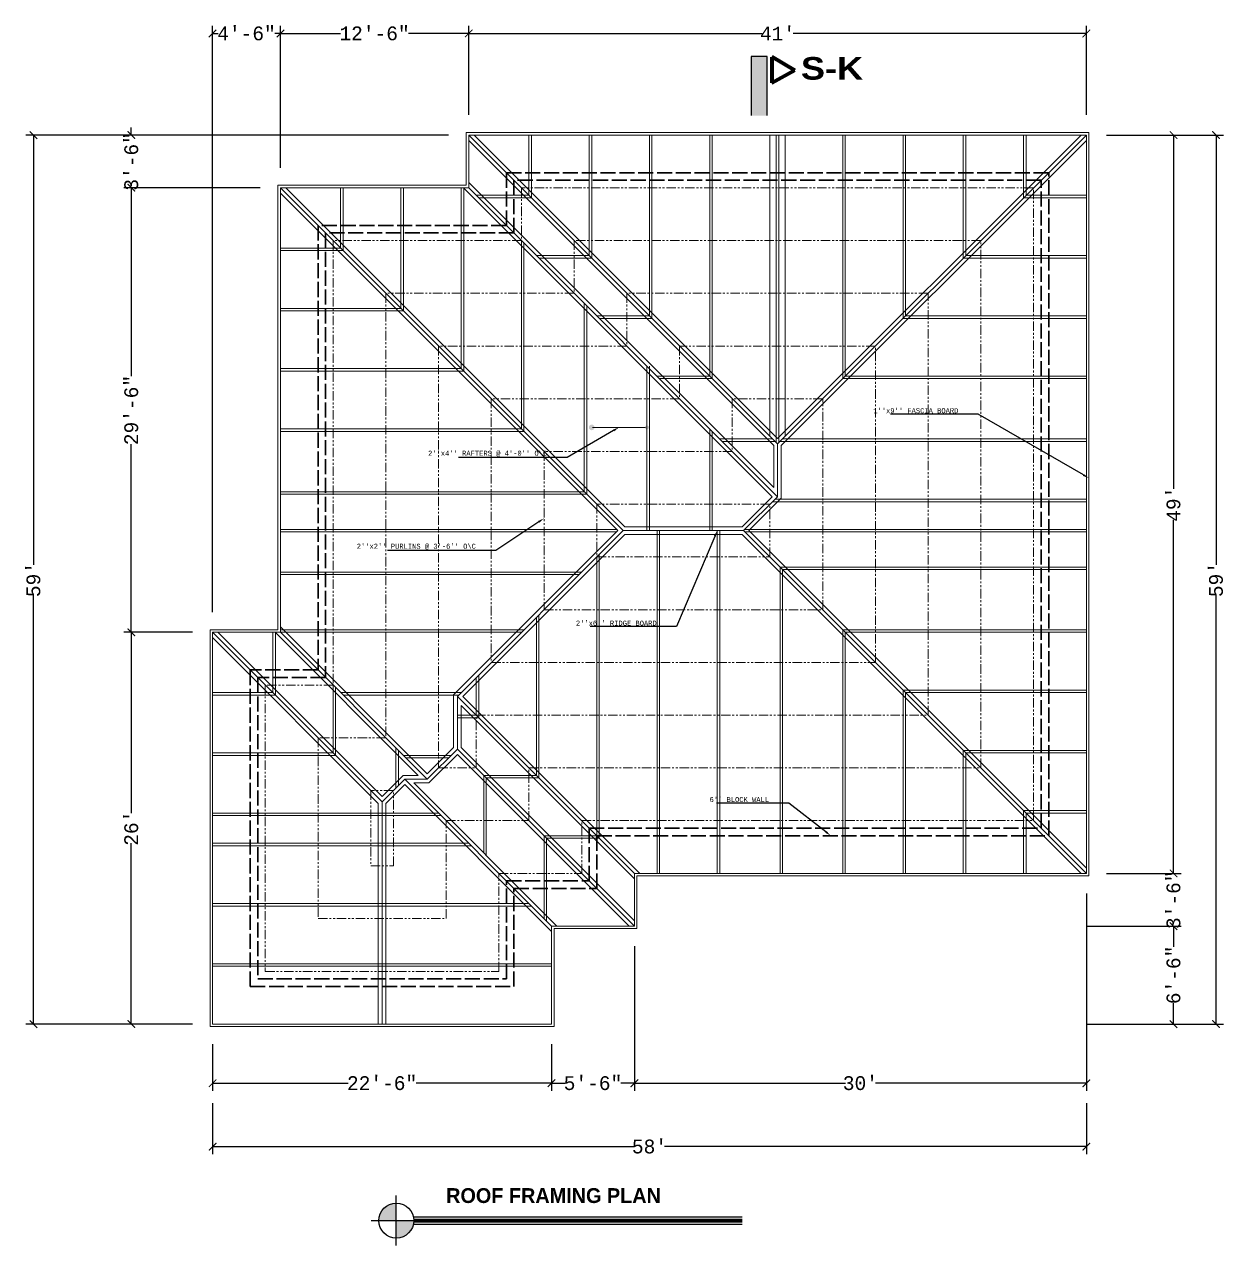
# Model space of a CAD drawing. Header units: inches. Extents: x 8351 to 42256, y 21052 to 33437.
# Drawn here: x 21963 to 22919, y 23666 to 24639 of the extents above; entities that cross this region are included whole.
import ezdxf
from ezdxf import colors
from ezdxf.entities.mleader import LeaderData, LeaderLine
from ezdxf.math import Vec2, Vec3

# ---------------------------------------------------------------- set-up
doc = ezdxf.new("R2010")
doc.units = ezdxf.units.IN
doc.header["$MEASUREMENT"] = 0
doc.linetypes.add('ACAD_ISO02W100', pattern=[15, 12, -3])
doc.linetypes.add('PHANTOM2', pattern=[1.25, 0.625, -0.125, 0.125, -0.125, 0.125, -0.125])
doc.layers.add('A-CLUM-DIM', color=250, linetype='Continuous')
for name, color, linetype, lineweight in [('A-DIM', 7, 'Continuous', 25), ('A-PURLINS', 17, 'PHANTOM2', 9), ('A-RAFTERS', 8, 'Continuous', 9), ('A-ROOF-PATT', 7, 'Continuous', 9), ('A-TEXT', 7, 'Continuous', 25)]:
    doc.layers.add(name, color=color, linetype=linetype, lineweight=lineweight)
doc.styles.add('GENERATED_STYLE_2', font='')
doc.styles.get("Standard").update_dxf_attribs({"font": 'consolab.ttf', "height": 11})
doc.styles.get('GENERATED_STYLE_2').set_extended_font_data('Papyrus', bold=True)
doc.dimstyles.get("Standard").update_dxf_attribs({"dimtxt": 11, "dimasz": 6, "dimexe": 6, "dimexo": 16, "dimgap": 0.09, "dimtad": 0, "dimdec": 0, "dimzin": 0, "dimdsep": 46, "dimlunit": 4, "dimtxsty": 'Standard', "dimblk": 'ARCHTICK', "dimcen": 0.09, "dimclrd": 256, "dimclre": 256, "dimclrt": 256, "dimadec": 0, "dimazin": 0, "dimtfac": 1, "dimtdec": 0, "dimtix": 1, "dimtofl": 0, "dimtmove": 0, "dimatfit": 2, "dimldrblk": 'ARCHTICK', "dimfxl": 1, "dimtolj": 1, "dimtzin": 0, "dimlwd": -1, "dimlwe": -1, "dimarcsym": 0})

# ---------------------------------------------------------------- blocks, each defined once
blk = doc.blocks.new('_ArchTick')
at = {"color": 0, "linetype": 'ByBlock', "const_width": 0.15}
blk.add_lwpolyline([(-0.5, -0.5), (0.5, 0.5)], dxfattribs=at)
blk = doc.blocks.new('*D702')
at = {"layer": 'A-DIM', "transparency": 16777216}
for p, q in [((22113.4, 23826.43), (22113.4, 23789.33)), ((22383.4, 23826.43), (22383.4, 23789.33)), ((22113.4, 23795.33), (22221.36, 23795.33)), ((22383.4, 23795.33), (22275.45, 23795.33))]:
    blk.add_line(p, q, dxfattribs=at)
at = {"layer": 'Defpoints', "color": 0, "transparency": 16777216}
for p in [(22113.4, 23842.43), (22383.4, 23842.43), (22383.4, 23795.33)]:
    blk.add_point(p, dxfattribs=at)
at = {"layer": 'A-DIM', "transparency": 16777216, "xscale": 6, "yscale": 6, "zscale": 6, "rotation": 180}
blk.add_blockref('_ArchTick', (22113.4, 23795.33), dxfattribs=at)
at = {"layer": 'A-DIM', "transparency": 16777216, "xscale": 6, "yscale": 6, "zscale": 6}
blk.add_blockref('_ArchTick', (22383.4, 23795.33), dxfattribs=at)
at = {"layer": 'A-DIM', "transparency": 16777216, "insert": (22248.4, 23795.33), "char_height": 11, "attachment_point": 5}
blk.add_mtext('\\A1;22\'-6"', dxfattribs=at)
blk = doc.blocks.new('*D703')
at = {"layer": 'A-DIM', "transparency": 16777216}
for p, q in [((22449.4, 23904.43), (22449.4, 23789.33)), ((22383.4, 23826.43), (22383.4, 23789.33)), ((22383.4, 23795.33), (22394.23, 23795.33)), ((22449.4, 23795.33), (22438.57, 23795.33))]:
    blk.add_line(p, q, dxfattribs=at)
at = {"layer": 'Defpoints', "color": 0, "transparency": 16777216}
for p in [(22449.4, 23920.43), (22383.4, 23842.43), (22449.4, 23795.33)]:
    blk.add_point(p, dxfattribs=at)
at = {"layer": 'A-DIM', "transparency": 16777216, "xscale": 6, "yscale": 6, "zscale": 6, "rotation": 180}
blk.add_blockref('_ArchTick', (22383.4, 23795.33), dxfattribs=at)
at = {"layer": 'A-DIM', "transparency": 16777216, "xscale": 6, "yscale": 6, "zscale": 6}
blk.add_blockref('_ArchTick', (22449.4, 23795.33), dxfattribs=at)
at = {"layer": 'A-DIM', "transparency": 16777216, "insert": (22416.4, 23795.33), "char_height": 11, "attachment_point": 5}
blk.add_mtext('\\A1;5\'-6"', dxfattribs=at)
blk = doc.blocks.new('*D706')
at = {"layer": 'A-DIM', "transparency": 16777216}
for p, q in [((22317.4, 24566.43), (22317.4, 24637.31)), ((22809.4, 24566.43), (22809.4, 24637.31)), ((22317.4, 24631.31), (22551.06, 24631.31)), ((22809.4, 24631.31), (22575.75, 24631.31))]:
    blk.add_line(p, q, dxfattribs=at)
at = {"layer": 'Defpoints', "color": 0, "transparency": 16777216}
for p in [(22317.4, 24631.31), (22317.4, 24550.43), (22809.4, 24550.43)]:
    blk.add_point(p, dxfattribs=at)
at = {"layer": 'A-DIM', "transparency": 16777216, "xscale": 6, "yscale": 6, "zscale": 6, "rotation": 180}
blk.add_blockref('_ArchTick', (22317.4, 24631.31), dxfattribs=at)
at = {"layer": 'A-DIM', "transparency": 16777216, "xscale": 6, "yscale": 6, "zscale": 6}
blk.add_blockref('_ArchTick', (22809.4, 24631.31), dxfattribs=at)
at = {"layer": 'A-DIM', "transparency": 16777216, "insert": (22563.4, 24631.31), "char_height": 11, "attachment_point": 5}
blk.add_mtext("\\A1;41'", dxfattribs=at)
blk = doc.blocks.new('*D707')
at = {"layer": 'A-DIM', "transparency": 16777216}
for p, q in [((22167.4, 24524.43), (22167.4, 24637.31)), ((22317.4, 24566.43), (22317.4, 24637.31)), ((22167.4, 24631.31), (22215.32, 24631.31)), ((22317.4, 24631.31), (22269.49, 24631.31))]:
    blk.add_line(p, q, dxfattribs=at)
at = {"layer": 'Defpoints', "color": 0, "transparency": 16777216}
for p in [(22167.4, 24631.31), (22317.4, 24550.43), (22167.4, 24508.43)]:
    blk.add_point(p, dxfattribs=at)
at = {"layer": 'A-DIM', "transparency": 16777216, "xscale": 6, "yscale": 6, "zscale": 6, "rotation": 180}
blk.add_blockref('_ArchTick', (22167.4, 24631.31), dxfattribs=at)
at = {"layer": 'A-DIM', "transparency": 16777216, "xscale": 6, "yscale": 6, "zscale": 6}
blk.add_blockref('_ArchTick', (22317.4, 24631.31), dxfattribs=at)
at = {"layer": 'A-DIM', "transparency": 16777216, "insert": (22242.4, 24631.31), "char_height": 11, "attachment_point": 5}
blk.add_mtext('\\A1;12\'-6"', dxfattribs=at)
blk = doc.blocks.new('*D708')
at = {"layer": 'A-DIM', "transparency": 16777216}
for p, q in [((22113.4, 24170.43), (22113.4, 24637.31)), ((22167.4, 24524.43), (22167.4, 24637.31)), ((22113.4, 24631.31), (22117.74, 24631.31)), ((22167.4, 24631.31), (22163.07, 24631.31))]:
    blk.add_line(p, q, dxfattribs=at)
at = {"layer": 'Defpoints', "color": 0, "transparency": 16777216}
for p in [(22113.4, 24631.31), (22167.4, 24508.43), (22113.4, 24154.43)]:
    blk.add_point(p, dxfattribs=at)
at = {"layer": 'A-DIM', "transparency": 16777216, "xscale": 6, "yscale": 6, "zscale": 6, "rotation": 180}
blk.add_blockref('_ArchTick', (22113.4, 24631.31), dxfattribs=at)
at = {"layer": 'A-DIM', "transparency": 16777216, "xscale": 6, "yscale": 6, "zscale": 6}
blk.add_blockref('_ArchTick', (22167.4, 24631.31), dxfattribs=at)
at = {"layer": 'A-DIM', "transparency": 16777216, "insert": (22140.4, 24631.31), "char_height": 11, "attachment_point": 5}
blk.add_mtext('\\A1;4\'-6"', dxfattribs=at)
blk = doc.blocks.new('*D713')
at = {"layer": 'A-DIM', "transparency": 16777216}
for p, q in [((22301.4, 24550.43), (21964.72, 24550.43)), ((21970.72, 24550.43), (21970.72, 24208.28)), ((21970.72, 23842.43), (21970.72, 24184.57)), ((22097.4, 23842.43), (21964.72, 23842.43))]:
    blk.add_line(p, q, dxfattribs=at)
at = {"layer": 'Defpoints', "color": 0, "transparency": 16777216}
for p in [(21970.72, 24550.43), (22317.4, 24550.43), (22113.4, 23842.43)]:
    blk.add_point(p, dxfattribs=at)
at = {"layer": 'A-DIM', "transparency": 16777216, "xscale": 6, "yscale": 6, "zscale": 6}
for p, rotation in [((21970.72, 24550.43), 90), ((21970.72, 23842.43), 270)]:
    blk.add_blockref('_ArchTick', p, dxfattribs=dict(at, rotation=rotation))
at = {"layer": 'A-DIM', "transparency": 16777216, "insert": (21970.72, 24196.43), "char_height": 11, "attachment_point": 5, "rotation": 90}
blk.add_mtext("\\A1;59'", dxfattribs=at)
blk = doc.blocks.new('*D714')
at = {"layer": 'A-DIM', "transparency": 16777216}
for p, q in [((22097.4, 24154.43), (22042.66, 24154.43)), ((22048.66, 24154.43), (22048.66, 24010.42)), ((22048.66, 23842.43), (22048.66, 23986.43)), ((22097.4, 23842.43), (22042.66, 23842.43))]:
    blk.add_line(p, q, dxfattribs=at)
at = {"layer": 'Defpoints', "color": 0, "transparency": 16777216}
for p in [(22048.66, 24154.43), (22113.4, 24154.43), (22113.4, 23842.43)]:
    blk.add_point(p, dxfattribs=at)
at = {"layer": 'A-DIM', "transparency": 16777216, "xscale": 6, "yscale": 6, "zscale": 6}
for p, rotation in [((22048.66, 24154.43), 90), ((22048.66, 23842.43), 270)]:
    blk.add_blockref('_ArchTick', p, dxfattribs=dict(at, rotation=rotation))
at = {"layer": 'A-DIM', "transparency": 16777216, "insert": (22048.66, 23998.43), "char_height": 11, "attachment_point": 5, "rotation": 90}
blk.add_mtext("\\A1;26'", dxfattribs=at)
blk = doc.blocks.new('*D715')
at = {"layer": 'A-DIM', "transparency": 16777216}
for p, q in [((22151.4, 24508.43), (22042.66, 24508.43)), ((22048.66, 24508.43), (22048.66, 24358.48)), ((22048.66, 24154.43), (22048.66, 24304.38)), ((22097.4, 24154.43), (22042.66, 24154.43))]:
    blk.add_line(p, q, dxfattribs=at)
at = {"layer": 'Defpoints', "color": 0, "transparency": 16777216}
for p in [(22048.66, 24508.43), (22167.4, 24508.43), (22113.4, 24154.43)]:
    blk.add_point(p, dxfattribs=at)
at = {"layer": 'A-DIM', "transparency": 16777216, "xscale": 6, "yscale": 6, "zscale": 6}
for p, rotation in [((22048.66, 24508.43), 90), ((22048.66, 24154.43), 270)]:
    blk.add_blockref('_ArchTick', p, dxfattribs=dict(at, rotation=rotation))
at = {"layer": 'A-DIM', "transparency": 16777216, "insert": (22048.66, 24331.43), "char_height": 11, "attachment_point": 5, "rotation": 90}
blk.add_mtext('\\A1;29\'-6"', dxfattribs=at)
blk = doc.blocks.new('*D716')
at = {"layer": 'A-DIM', "transparency": 16777216}
for p, q in [((22048.66, 24550.43), (22048.66, 24556.43)), ((22301.4, 24550.43), (22042.66, 24550.43)), ((22151.4, 24508.43), (22042.66, 24508.43)), ((22048.66, 24508.43), (22048.66, 24502.43))]:
    blk.add_line(p, q, dxfattribs=at)
at = {"layer": 'Defpoints', "color": 0, "transparency": 16777216}
for p in [(22048.66, 24550.43), (22317.4, 24550.43), (22167.4, 24508.43)]:
    blk.add_point(p, dxfattribs=at)
at = {"layer": 'A-DIM', "transparency": 16777216, "xscale": 6, "yscale": 6, "zscale": 6}
for p, rotation in [((22048.66, 24550.43), 270), ((22048.66, 24508.43), 90)]:
    blk.add_blockref('_ArchTick', p, dxfattribs=dict(at, rotation=rotation))
at = {"layer": 'A-DIM', "transparency": 16777216, "insert": (22048.66, 24529.43), "char_height": 11, "attachment_point": 5, "rotation": 90}
blk.add_mtext('\\A1;3\'-6"', dxfattribs=at)

msp = doc.modelspace()

# ---------------------------------------------------------------- hatches: boundary and pattern name
at = {"lineweight": -2, "transparency": 33554544}
h = msp.add_hatch(color=7, dxfattribs=at)
h.paths.add_polyline_path([(22259.69, 23699.91, 0.414214), (22245.75, 23685.97), (22259.69, 23685.97)])
h.paths.add_polyline_path([(22273.62, 23685.97), (22259.69, 23685.97), (22259.69, 23672.04, 0.414214)])
at = {"layer": 'A-CLUM-DIM'}
h = msp.add_hatch(color=7, dxfattribs=at)
h.dxf.hatch_style = 1
h.paths.add_polyline_path([(22555.04, 24613.01), (22542.34, 24613.01), (22542.34, 24565.9), (22555.04, 24565.9)])
h.paths.add_polyline_path([(22168.32, 24215.84), (22168.32, 24256.42), (22147.71, 24256.42), (22147.71, 24215.84)], flags=9)
h.paths.add_polyline_path([(22168.29, 24514.03), (22168.29, 24546.85), (22147.69, 24546.85), (22147.69, 24514.03)], flags=9)
h.paths.add_polyline_path([(22150.3, 24215.63), (22150.3, 24256.22), (22129.69, 24256.22), (22129.69, 24215.63)], flags=9)
h.paths.add_polyline_path([(22424.72, 23810.5), (22701.96, 23810.5), (22701.96, 23847.59), (22424.72, 23847.59)], flags=9)
at = {"layer": 'A-ROOF-PATT'}
h = msp.add_hatch(color=256, dxfattribs=at)
h.set_gradient(color1=(255, 255, 255), tint=1)
edge = h.paths.add_edge_path()
edge.add_arc((22459.4, 24317.62), 1.59, 0, 360)
edge = h.paths.add_edge_path()
edge.add_arc((22415.4, 24317.62), 2.25, 0, 360)

# ---------------------------------------------------------------- linework, layer by layer
at = {"lineweight": -2}
for p, q in [((22259.69, 23666.04), (22259.69, 23705.91)), ((22239.75, 23685.97), (22273.62, 23685.97)), ((22273.62, 23688.97), (22535.11, 23688.97)), ((22273.62, 23682.97), (22535.11, 23682.97))]:
    msp.add_line(p, q, dxfattribs=at)
at = {"lineweight": 70}
msp.add_line((22273.62, 23685.97), (22535.11, 23685.97), dxfattribs=at)
at = {"color": 0, "linetype": 'ByBlock', "const_width": 0.9}
for points in [[(22881.85, 23917.43), (22875.85, 23923.43)], [(22881.85, 23917.43), (22875.85, 23923.43)], [(22875.85, 23845.43), (22881.85, 23839.43)], [(22909.72, 23845.43), (22915.72, 23839.43)]]:
    msp.add_lwpolyline(points, dxfattribs=at)
at = {"lineweight": -2}
msp.add_circle((22259.69, 23685.97), 13.94, dxfattribs=at)
at = {"layer": 'A-CLUM-DIM'}
for p, q in [((22542.34, 24613.01), (22542.34, 24565.9)), ((22555.04, 24613.01), (22542.34, 24613.01)), ((22555.04, 24565.9), (22555.04, 24613.01))]:
    msp.add_line(p, q, dxfattribs=at)
at = {"layer": 'A-CLUM-DIM', "color": 7, "lineweight": 70}
for p, q in [((22558.84, 24613.01), (22577.29, 24602.18)), ((22558.84, 24612.44), (22558.84, 24591.93)), ((22558.84, 24591.93), (22577.29, 24602.18))]:
    msp.add_line(p, q, dxfattribs=at)
at = {"layer": 'A-DIM'}
for p, q in [((22825.4, 24550.43), (22884.85, 24550.43)), ((22825.4, 24550.43), (22918.72, 24550.43)), ((22878.85, 24550.43), (22878.85, 24268.78)), ((22912.72, 24550.43), (22912.72, 24208.28)), ((22878.85, 23962.43), (22878.85, 24244.08)), ((22912.72, 23842.43), (22912.72, 24184.57)), ((22825.4, 23962.43), (22884.85, 23962.43)), ((22825.4, 23962.43), (22884.85, 23962.43)), ((22878.85, 23962.43), (22878.85, 23968.43)), ((22809.4, 23946.43), (22809.4, 23789.33)), ((22809.4, 23920.43), (22884.85, 23920.43)), ((22809.4, 23920.43), (22884.85, 23920.43)), ((22878.85, 23920.43), (22878.85, 23914.43)), ((22878.85, 23920.43), (22878.85, 23903.84)), ((22449.4, 23904.43), (22449.4, 23789.33)), ((22878.85, 23842.43), (22878.85, 23859.01)), ((22809.4, 23842.43), (22884.85, 23842.43)), ((22809.4, 23842.43), (22918.72, 23842.43)), ((22449.4, 23795.33), (22617.48, 23795.33)), ((22809.4, 23795.33), (22641.33, 23795.33)), ((22113.4, 23779.33), (22113.4, 23738.85)), ((22809.4, 23779.33), (22809.4, 23738.85)), ((22113.4, 23744.85), (22449.55, 23744.85)), ((22809.4, 23744.85), (22473.26, 23744.85))]:
    msp.add_line(p, q, dxfattribs=at)
at = {"layer": 'A-PURLINS', "ltscale": 12}
for points in [[(22209.4, 24466.43), (22209.4, 24112.43), (22155.4, 24112.43), (22155.4, 23884.43), (22341.4, 23884.43), (22341.4, 23962.43), (22407.4, 23962.43), (22407.4, 24004.43), (22767.4, 24004.43), (22767.4, 24508.43), (22359.4, 24508.43), (22359.4, 24466.43)], [(22251.4, 24424.43), (22251.4, 24070.43), (22197.4, 24070.43), (22197.4, 23926.43), (22299.4, 23926.43), (22299.4, 24004.43), (22365.4, 24004.43), (22365.4, 24046.43), (22725.4, 24046.43), (22725.4, 24466.43), (22401.4, 24466.43), (22401.4, 24424.43)], [(22293.4, 24382.43), (22293.4, 24046.43), (22323.4, 24046.43), (22323.4, 24088.43), (22683.4, 24088.43), (22683.4, 24424.43), (22443.4, 24424.43), (22443.4, 24382.43)], [(22335.4, 24340.43), (22335.4, 24130.43), (22641.4, 24130.43), (22641.4, 24382.43), (22485.4, 24382.43), (22485.4, 24340.43)], [(22377.4, 24298.43), (22377.4, 24172.43), (22599.4, 24172.43), (22599.4, 24340.43), (22527.4, 24340.43), (22527.4, 24298.43)], [(22419.4, 24256.43), (22419.4, 24214.43), (22557.4, 24214.43), (22557.4, 24256.43)], [(22257.4, 24028.43), (22239.4, 24028.43), (22239.4, 23968.43), (22257.4, 23968.43)]]:
    msp.add_lwpolyline(points, close=True, dxfattribs=at)
at = {"layer": 'A-RAFTERS'}
for p, q in [((22365.4, 24502.43), (22365.4, 24550.43)), ((22367.4, 24500.43), (22367.4, 24550.43)), ((22413.4, 24454.43), (22413.4, 24550.43)), ((22415.4, 24452.43), (22415.4, 24550.43)), ((22461.4, 24406.43), (22461.4, 24550.43)), ((22463.4, 24404.43), (22463.4, 24550.43)), ((22509.4, 24358.43), (22509.4, 24550.43)), ((22511.4, 24356.43), (22511.4, 24550.43)), ((22557.4, 24310.43), (22557.4, 24550.43)), ((22562.4, 24305.43), (22562.4, 24550.43)), ((22564.4, 24305.43), (22564.4, 24550.43)), ((22569.4, 24310.43), (22569.4, 24550.43)), ((22615.4, 24356.43), (22615.4, 24550.43)), ((22617.4, 24358.43), (22617.4, 24550.43)), ((22663.4, 24404.43), (22663.4, 24550.43)), ((22665.4, 24406.43), (22665.4, 24550.43)), ((22711.4, 24452.43), (22711.4, 24550.43)), ((22713.4, 24454.43), (22713.4, 24550.43)), ((22759.4, 24500.43), (22759.4, 24550.43)), ((22761.4, 24502.43), (22761.4, 24550.43)), ((22215.4, 24460.43), (22215.4, 24508.43)), ((22217.4, 24458.43), (22217.4, 24508.43)), ((22263.4, 24412.43), (22263.4, 24508.43)), ((22265.4, 24410.43), (22265.4, 24508.43)), ((22311.4, 24364.43), (22311.4, 24508.43)), ((22313.4, 24362.43), (22313.4, 24508.43)), ((22365.4, 24502.43), (22323.4, 24502.43)), ((22367.4, 24500.43), (22325.4, 24500.43)), ((22759.4, 24500.43), (22809.4, 24500.43)), ((22761.4, 24502.43), (22809.4, 24502.43)), ((22215.4, 24460.43), (22167.4, 24460.43)), ((22217.4, 24458.43), (22167.4, 24458.43)), ((22359.4, 24316.43), (22359.4, 24466.43)), ((22361.4, 24314.43), (22361.4, 24464.43)), ((22413.4, 24454.43), (22371.4, 24454.43)), ((22415.4, 24452.43), (22373.4, 24452.43)), ((22711.4, 24452.43), (22809.4, 24452.43)), ((22713.4, 24454.43), (22809.4, 24454.43)), ((22263.4, 24412.43), (22167.4, 24412.43)), ((22265.4, 24410.43), (22167.4, 24410.43)), ((22409.4, 24266.43), (22409.4, 24416.43)), ((22411.4, 24264.43), (22411.4, 24414.43)), ((22461.4, 24406.43), (22419.4, 24406.43)), ((22463.4, 24404.43), (22421.4, 24404.43)), ((22663.4, 24404.43), (22809.4, 24404.43)), ((22665.4, 24406.43), (22809.4, 24406.43)), ((22311.4, 24364.43), (22167.4, 24364.43)), ((22313.4, 24362.43), (22167.4, 24362.43)), ((22459.4, 24235.43), (22459.4, 24366.43)), ((22461.4, 24235.43), (22461.4, 24366.43)), ((22509.4, 24358.43), (22467.4, 24358.43)), ((22511.4, 24356.43), (22469.4, 24356.43)), ((22615.4, 24356.43), (22809.4, 24356.43)), ((22617.4, 24358.43), (22809.4, 24358.43)), ((22359.4, 24316.43), (22167.4, 24316.43)), ((22361.4, 24314.43), (22167.4, 24314.43)), ((22509.4, 24235.43), (22509.4, 24316.43)), ((22511.4, 24235.43), (22511.4, 24314.43)), ((22559.4, 24308.43), (22517.4, 24308.43)), ((22561.4, 24306.43), (22519.4, 24306.43)), ((22565.4, 24306.43), (22809.4, 24306.43)), ((22567.4, 24308.43), (22809.4, 24308.43)), ((22409.4, 24266.43), (22167.4, 24266.43)), ((22411.4, 24264.43), (22167.4, 24264.43)), ((22559.4, 24258.43), (22809.4, 24258.43)), ((22561.4, 24260.43), (22809.4, 24260.43)), ((22435.16, 24236.43), (22167.4, 24236.43)), ((22467.4, 24235.43), (22467.4, 23962.43)), ((22469.4, 24235.43), (22469.4, 23962.43)), ((22515.4, 24235.43), (22515.4, 23962.43)), ((22517.4, 24235.43), (22517.4, 23962.43)), ((22537.4, 24236.43), (22809.4, 24236.43)), ((22435.16, 24234.43), (22167.4, 24234.43)), ((22537.4, 24234.43), (22809.4, 24234.43)), ((22421.4, 24216.43), (22421.4, 23990.43)), ((22419.4, 24214.43), (22419.4, 23992.43)), ((22565.4, 24206.43), (22809.4, 24206.43)), ((22565.4, 24206.43), (22565.4, 23962.43)), ((22407.4, 24202.43), (22167.4, 24202.43)), ((22405.4, 24200.43), (22167.4, 24200.43)), ((22567.4, 24204.43), (22809.4, 24204.43)), ((22567.4, 24204.43), (22567.4, 23962.43)), ((22373.4, 24168.43), (22373.4, 24038.43)), ((22371.4, 24166.43), (22371.4, 24040.43)), ((22359.4, 24154.43), (22113.4, 24154.43)), ((22161.4, 24106.43), (22161.4, 24154.43)), ((22163.4, 24104.43), (22163.4, 24154.43)), ((22361.4, 24156.43), (22167.4, 24156.43)), ((22615.4, 24156.43), (22809.4, 24156.43)), ((22615.4, 24156.43), (22615.4, 23962.43)), ((22617.4, 24154.43), (22809.4, 24154.43)), ((22617.4, 24154.43), (22617.4, 23962.43)), ((22323.4, 24118.43), (22323.4, 24088.43)), ((22325.4, 24120.43), (22325.4, 24086.43)), ((22209.4, 24058.43), (22209.4, 24112.43)), ((22211.4, 24056.43), (22211.4, 24110.43)), ((22663.4, 24108.43), (22809.4, 24108.43)), ((22663.4, 24108.43), (22663.4, 23962.43)), ((22161.4, 24106.43), (22113.4, 24106.43)), ((22163.4, 24104.43), (22113.4, 24104.43)), ((22311.4, 24106.43), (22215.4, 24106.43)), ((22309.4, 24104.43), (22217.4, 24104.43)), ((22665.4, 24106.43), (22809.4, 24106.43)), ((22665.4, 24106.43), (22665.4, 23962.43)), ((22308.4, 24088.43), (22323.4, 24088.43)), ((22308.4, 24086.43), (22325.4, 24086.43)), ((22259.4, 24030.43), (22259.4, 24062.43)), ((22261.4, 24032.43), (22261.4, 24060.43)), ((22711.4, 24060.43), (22809.4, 24060.43)), ((22711.4, 24060.43), (22711.4, 23962.43)), ((22209.4, 24058.43), (22113.4, 24058.43)), ((22211.4, 24056.43), (22113.4, 24056.43)), ((22303.4, 24056.43), (22265.4, 24056.43)), ((22301.4, 24054.43), (22267.4, 24054.43)), ((22713.4, 24058.43), (22809.4, 24058.43)), ((22713.4, 24058.43), (22713.4, 23962.43)), ((22329.4, 24040.43), (22371.4, 24040.43)), ((22329.4, 24040.43), (22329.4, 23978.67)), ((22331.4, 24038.43), (22373.4, 24038.43)), ((22331.4, 24038.43), (22331.4, 23976.67)), ((22759.4, 24012.43), (22809.4, 24012.43)), ((22759.4, 24012.43), (22759.4, 23962.43)), ((22248.4, 24010.43), (22113.4, 24010.43)), ((22248.4, 24008.43), (22113.4, 24008.43)), ((22248.4, 24010.43), (22293.4, 24010.43)), ((22248.4, 24008.43), (22295.4, 24008.43)), ((22761.4, 24010.43), (22809.4, 24010.43)), ((22761.4, 24010.43), (22761.4, 23962.43)), ((22377.4, 23992.43), (22419.4, 23992.43)), ((22377.4, 23992.43), (22377.4, 23926.43)), ((22248.4, 23986.43), (22113.4, 23986.43)), ((22248.4, 23984.43), (22113.4, 23984.43)), ((22248.4, 23986.43), (22317.4, 23986.43)), ((22248.4, 23984.43), (22319.4, 23984.43)), ((22379.4, 23990.43), (22421.4, 23990.43)), ((22379.4, 23990.43), (22379.4, 23924.43)), ((22248.4, 23938.43), (22113.4, 23938.43)), ((22248.4, 23936.43), (22113.4, 23936.43)), ((22248.4, 23938.43), (22365.4, 23938.43)), ((22248.4, 23936.43), (22367.4, 23936.43)), ((22248.4, 23890.43), (22113.4, 23890.43)), ((22248.4, 23888.43), (22113.4, 23888.43)), ((22248.4, 23890.43), (22383.4, 23890.43)), ((22248.4, 23888.43), (22383.4, 23888.43))]:
    msp.add_line(p, q, dxfattribs=at)
at = {"layer": 'A-ROOF-PATT'}
for p, q in [((22317.4, 24550.43), (22563.4, 24304.43)), ((22317.4, 24546.19), (22560.4, 24303.19)), ((22321.65, 24550.43), (22563.4, 24308.67)), ((22809.4, 24550.43), (22563.4, 24304.43)), ((22805.16, 24550.43), (22563.4, 24308.67)), ((22809.4, 24546.19), (22566.4, 24303.19)), ((22167.4, 24508.43), (22440.4, 24235.43)), ((22171.65, 24508.43), (22441.65, 24238.43)), ((22313.16, 24508.43), (22559.16, 24262.43)), ((22317.4, 24512.67), (22560.4, 24269.67)), ((22317.4, 24508.43), (22563.4, 24262.43)), ((22167.4, 24504.19), (22436.16, 24235.43)), ((22458.24, 24317.62), (22415.96, 24317.62)), ((22560.4, 24303.19), (22560.4, 24269.67)), ((22563.4, 24304.43), (22563.4, 24262.43)), ((22566.4, 24303.19), (22566.4, 24261.19)), ((22559.16, 24262.43), (22535.16, 24238.43)), ((22563.4, 24262.43), (22536.4, 24235.43)), ((22566.4, 24261.19), (22540.65, 24235.43)), ((22436.16, 24235.43), (22305.4, 24104.67)), ((22440.4, 24235.43), (22308.4, 24103.43)), ((22536.4, 24235.43), (22440.4, 24235.43)), ((22535.16, 24238.43), (22441.65, 24238.43)), ((22809.4, 23962.43), (22536.4, 24235.43)), ((22809.4, 23966.67), (22540.65, 24235.43)), ((22441.65, 24232.43), (22312.65, 24103.43)), ((22535.16, 24232.43), (22441.65, 24232.43)), ((22805.16, 23962.43), (22535.16, 24232.43)), ((22167.4, 24158.67), (22284.4, 24041.67)), ((22113.4, 24154.43), (22248.4, 24019.43)), ((22113.4, 24150.19), (22245.4, 24018.19)), ((22117.65, 24154.43), (22248.4, 24023.67)), ((22163.16, 24154.43), (22277.16, 24040.43)), ((22167.4, 24154.43), (22284.4, 24037.43)), ((22305.4, 24104.67), (22305.4, 24062.67)), ((22449.4, 23962.43), (22308.4, 24103.43)), ((22308.4, 24103.43), (22308.4, 24061.43)), ((22453.65, 23962.43), (22312.65, 24103.43)), ((22449.4, 23958.19), (22311.4, 24096.19)), ((22311.4, 24096.19), (22311.4, 24062.67)), ((22305.4, 24062.67), (22284.4, 24041.67)), ((22308.4, 24061.43), (22284.4, 24037.43)), ((22449.4, 23920.43), (22308.4, 24061.43)), ((22449.4, 23924.67), (22311.4, 24062.67)), ((22308.4, 24057.19), (22285.65, 24034.43)), ((22445.16, 23920.43), (22308.4, 24057.19)), ((22248.4, 24023.67), (22265.16, 24040.43)), ((22265.16, 24040.43), (22277.16, 24040.43)), ((22248.4, 24019.43), (22266.4, 24037.43)), ((22251.4, 24018.19), (22266.4, 24033.19)), ((22266.4, 24037.43), (22284.4, 24037.43)), ((22383.4, 23920.43), (22266.4, 24037.43)), ((22383.4, 23916.19), (22266.4, 24033.19)), ((22273.65, 24034.43), (22285.65, 24034.43)), ((22387.65, 23920.43), (22273.65, 24034.43)), ((22245.4, 23842.43), (22245.4, 24018.19)), ((22248.4, 23842.43), (22248.4, 24019.43)), ((22251.4, 23842.43), (22251.4, 24018.19)), ((22248.4, 23842.43), (22113.4, 23842.43))]:
    msp.add_line(p, q, dxfattribs=at)
for points in [[(22165.4, 24510.43), (22165.4, 24156.43), (22111.4, 24156.43), (22111.4, 23840.43), (22385.4, 23840.43), (22385.4, 23918.43), (22451.4, 23918.43), (22451.4, 23960.43), (22811.4, 23960.43), (22811.4, 24552.43), (22315.4, 24552.43), (22315.4, 24510.43)], [(22167.4, 24508.43), (22167.4, 24154.43), (22113.4, 24154.43), (22113.4, 23842.43), (22383.4, 23842.43), (22383.4, 23920.43), (22449.4, 23920.43), (22449.4, 23962.43), (22809.4, 23962.43), (22809.4, 24550.43), (22317.4, 24550.43), (22317.4, 24508.43)]]:
    msp.add_lwpolyline(points, close=True, dxfattribs=at)
at = {"layer": 'A-ROOF-PATT', "linetype": 'ACAD_ISO02W100', "lineweight": 30}
msp.add_lwpolyline([(22197.4, 24478.43), (22197.4, 24124.43), (22143.4, 24124.43), (22143.4, 23872.43), (22353.4, 23872.43), (22353.4, 23950.43), (22419.4, 23950.43), (22419.4, 23992.43), (22779.4, 23992.43), (22779.4, 24520.43), (22347.4, 24520.43), (22347.4, 24478.43), (22197.4, 24478.43)], dxfattribs=at)
msp.add_lwpolyline([(22203.4, 24472.43), (22203.4, 24118.43), (22149.4, 24118.43), (22149.4, 23878.43), (22347.4, 23878.43), (22347.4, 23956.43), (22413.4, 23956.43), (22413.4, 23998.43), (22773.4, 23998.43), (22773.4, 24514.43), (22353.4, 24514.43), (22353.4, 24472.43)], close=True, dxfattribs=at)

# ---------------------------------------------------------------- block references
at = {"layer": 'A-DIM', "xscale": 6, "yscale": 6, "zscale": 6}
for p, rotation in [((22878.85, 24550.43), 90), ((22912.72, 24550.43), 90), ((22878.85, 23962.43), 270), ((22878.85, 23962.43), 270), ((22449.4, 23795.33), 180), ((22113.4, 23744.85), 180)]:
    msp.add_blockref('_ArchTick', p, dxfattribs=dict(at, rotation=rotation))
for p in [(22809.4, 23795.33), (22809.4, 23744.85)]:
    msp.add_blockref('_ArchTick', p, dxfattribs=at)

# ---------------------------------------------------------------- texts
at = {"layer": 'A-CLUM-DIM', "insert": (22582.03, 24612.55), "char_height": 18, "attachment_point": 1}
msp.add_mtext_dynamic_manual_height_columns('{\\fArial Black|b0|i0|c0|p34;\\C7;S-K}', width=83.7796, gutter_width=60, heights=[0], dxfattribs=at)
at = {"layer": 'A-DIM'}
for s, p in [('3\'-6"', (22884.26, 23918.11)), ('6\'-6"', (22884.26, 23858.28))]:
    msp.add_text(s, height=11, rotation=90, dxfattribs=at).set_placement(p)
at = {"layer": 'A-DIM', "char_height": 11, "attachment_point": 5, "rotation": 90}
for s, insert in [("\\A1;49'", (22878.85, 24256.43)), ("\\A1;59'", (22912.72, 24196.43))]:
    msp.add_mtext(s, dxfattribs=dict(at, insert=insert))
at = {"layer": 'A-DIM', "char_height": 11, "attachment_point": 5}
for s, insert in [("\\A1;30'", (22629.4, 23795.33)), ("\\A1;58'", (22461.4, 23744.85))]:
    msp.add_mtext(s, dxfattribs=dict(at, insert=insert))
at = {"layer": 'A-TEXT', "color": 7, "linetype": 'Continuous', "lineweight": 13, "insert": (22384.97, 23711.76), "char_height": 11.811, "attachment_point": 2, "style": 'GENERATED_STYLE_2'}
msp.add_mtext_dynamic_manual_height_columns('ROOF FRAMING PLAN', width=300.5923, gutter_width=90, heights=[0], dxfattribs=at)

# ---------------------------------------------------------------- dimensions: what is measured, and where the dimension line sits
at = {"layer": 'A-DIM'}
for base, p1, p2, picture, middle in [((22113.4, 24631.31), (22167.4, 24508.43), (22113.4, 24154.43), '*D708', (22140.4, 24631.31)), ((22167.4, 24631.31), (22317.4, 24550.43), (22167.4, 24508.43), '*D707', (22242.4, 24631.31)), ((22449.4, 23795.33), (22383.4, 23842.43), (22449.4, 23920.43), '*D703', (22416.4, 23795.33))]:
    dim = msp.add_linear_dim(base=base, p1=p1, p2=p2, dimstyle='Standard', override={"dimtmove": 1}, dxfattribs=at)
    dim.commit()
    dim.dimension.update_dxf_attribs({"geometry": picture, "text_midpoint": middle})
for base, p1, p2, picture, middle in [((22317.4, 24631.31), (22809.4, 24550.43), (22317.4, 24550.43), '*D706', (22563.4, 24631.31)), ((22383.4, 23795.33), (22113.4, 23842.43), (22383.4, 23842.43), '*D702', (22248.4, 23795.33))]:
    dim = msp.add_linear_dim(base=base, p1=p1, p2=p2, dimstyle='Standard', dxfattribs=at)
    dim.commit()
    dim.dimension.update_dxf_attribs({"geometry": picture, "text_midpoint": middle})
for base, p1, p2, picture, middle in [((22048.66, 24550.43), (22167.4, 24508.43), (22317.4, 24550.43), '*D716', (22048.66, 24529.43)), ((22048.66, 24508.43), (22113.4, 24154.43), (22167.4, 24508.43), '*D715', (22048.66, 24331.43))]:
    dim = msp.add_linear_dim(base=base, p1=p1, p2=p2, angle=90, dimstyle='Standard', override={"dimtmove": 1}, dxfattribs=at)
    dim.commit()
    dim.dimension.update_dxf_attribs({"geometry": picture, "text_midpoint": middle})
for base, p2, picture, middle in [((21970.72, 24550.43), (22317.4, 24550.43), '*D713', (21970.72, 24196.43)), ((22048.66, 24154.43), (22113.4, 24154.43), '*D714', (22048.66, 23998.43))]:
    dim = msp.add_linear_dim(base=base, p1=(22113.4, 23842.43), p2=p2, angle=90, dimstyle='Standard', dxfattribs=at)
    dim.commit()
    dim.dimension.update_dxf_attribs({"geometry": picture, "text_midpoint": middle})

# ---------------------------------------------------------------- leaders
at = {"lineweight": 0}
ml = msp.add_multileader_mtext('Standard', dxfattribs=at)
ml.set_content("1''x9'' FASCIA BOARD", color=256)
ml.set_leader_properties()
ml.build(insert=Vec2(0, 0))
ml.multileader.update_dxf_attribs({"text_right_attachment_type": 6, "dogleg_length": 15.7, "arrow_head_size": 5})
ctx = ml.context
ctx.base_point, ctx.arrow_head_size, ctx.landing_gap_size, ctx.plane_origin = Vec3(22638.97, 24330.88), 5, 0.09, Vec3(22811.4, 24277.22)
ctx.right_attachment, ctx.text_align_type = 6, 2
notes = []
notes.append((ctx, [(0, (1, 1, 0), (22723.26, 24328.11), (-1, 0), 15.7, [(0, [(22811.4, 24277.22)], 0, [])])]))
ctx.mtext.insert, ctx.mtext.alignment, ctx.mtext.flow_direction = Vec3(22707.47, 24332.91), 3, 5
ml = msp.add_multileader_mtext('Standard', dxfattribs=at)
ml.set_content("2''x4'' RAFTERS @ 4'-0'' O\\\\C", color=256)
ml.set_leader_properties()
ml.build(insert=Vec2(0, 0))
ml.multileader.update_dxf_attribs({"text_right_attachment_type": 6, "dogleg_length": 0.36, "arrow_head_size": 5})
ctx = ml.context
ctx.base_point, ctx.arrow_head_size, ctx.landing_gap_size, ctx.plane_origin = Vec3(22284.09, 24296.37), 5, 0.09, Vec3(22437.1, 24317.62)
ctx.right_attachment, ctx.text_align_type = 6, 2
notes.append((ctx, [(0, (1, 1, 0), (22395.71, 24293.72), (-1, 0), 15.7, [(0, [(22437.1, 24317.62)], 0, [])])]))
ctx.mtext.insert, ctx.mtext.alignment, ctx.mtext.flow_direction = Vec3(22379.92, 24299.01), 3, 5
ml = msp.add_multileader_mtext('Standard', dxfattribs=at)
ml.set_content("2''x2'' PURLINS @ 3'-6'' O\\\\C", color=256)
ml.set_leader_properties()
ml.build(insert=Vec2(0, 0))
ml.multileader.update_dxf_attribs({"text_right_attachment_type": 6, "dogleg_length": 15.7, "arrow_head_size": 5})
ctx = ml.context
ctx.base_point, ctx.arrow_head_size, ctx.landing_gap_size, ctx.plane_origin = Vec3(22227.31, 24222.33), 5, 0.09, Vec3(22377.4, 24239.18)
ctx.right_attachment, ctx.text_align_type = 6, 2
notes.append((ctx, [(0, (1, 1, 0), (22338.93, 24219.69), (-1, 0), 15.7, [(0, [(22377.4, 24245.18)], 0, [])])]))
ctx.mtext.insert, ctx.mtext.alignment, ctx.mtext.flow_direction = Vec3(22323.13, 24224.97), 3, 5
ml = msp.add_multileader_mtext('Standard', dxfattribs=at)
ml.set_content("2''x6'' RIDGE BOARD ", color=256)
ml.set_leader_properties()
ml.build(insert=Vec2(0, 0))
ml.multileader.update_dxf_attribs({"text_right_attachment_type": 6, "dogleg_length": 15.7, "arrow_head_size": 5})
ctx = ml.context
ctx.base_point, ctx.arrow_head_size, ctx.landing_gap_size, ctx.plane_origin = Vec3(22402.15, 24161.68), 5, 0.09, Vec3(22515.4, 24235.43)
ctx.right_attachment, ctx.text_align_type = 6, 2
notes.append((ctx, [(0, (1, 1, 0), (22482.97, 24158.92), (-1, 0), 15.7, [(0, [(22515.4, 24235.43)], 0, [])])]))
ctx.mtext.insert, ctx.mtext.alignment, ctx.mtext.flow_direction = Vec3(22467.18, 24163.72), 3, 5
ml = msp.add_multileader_mtext('Standard', dxfattribs=at)
ml.set_content("6'' BLOCK WALL ", color=256)
ml.set_leader_properties()
ml.build(insert=Vec2(0, 0))
ml.multileader.update_dxf_attribs({"text_right_attachment_type": 6, "dogleg_length": 15.7, "arrow_head_size": 5})
ctx = ml.context
ctx.base_point, ctx.arrow_head_size, ctx.landing_gap_size, ctx.plane_origin = Vec3(22509.04, 24021.22), 5, 0.09, Vec3(22605.87, 23992.43)
ctx.right_attachment, ctx.text_align_type = 6, 2
notes.append((ctx, [(0, (1, 1, 0), (22572.48, 24018.45), (-1, 0), 15.7, [(0, [(22605.87, 23992.43)], 0, [])])]))
ctx.mtext.insert, ctx.mtext.alignment, ctx.mtext.flow_direction = Vec3(22556.68, 24023.25), 3, 5
for ctx, leaders in notes:
    for number, flags, end, landing, length, lines in leaders:
        leader = LeaderData()
        leader.index, (leader.has_last_leader_line, leader.has_dogleg_vector, leader.attachment_direction) = number, flags
        leader.last_leader_point, leader.dogleg_vector, leader.dogleg_length = Vec3(end), Vec3(landing), length
        for number, points, colour, breaks in lines:
            line = LeaderLine()
            line.index, line.vertices, line.color, line.breaks = number, Vec3.list(points), colors.encode_raw_color(colour), breaks
            leader.lines.append(line)
        ctx.leaders.append(leader)

doc.saveas('drawing.dxf')
